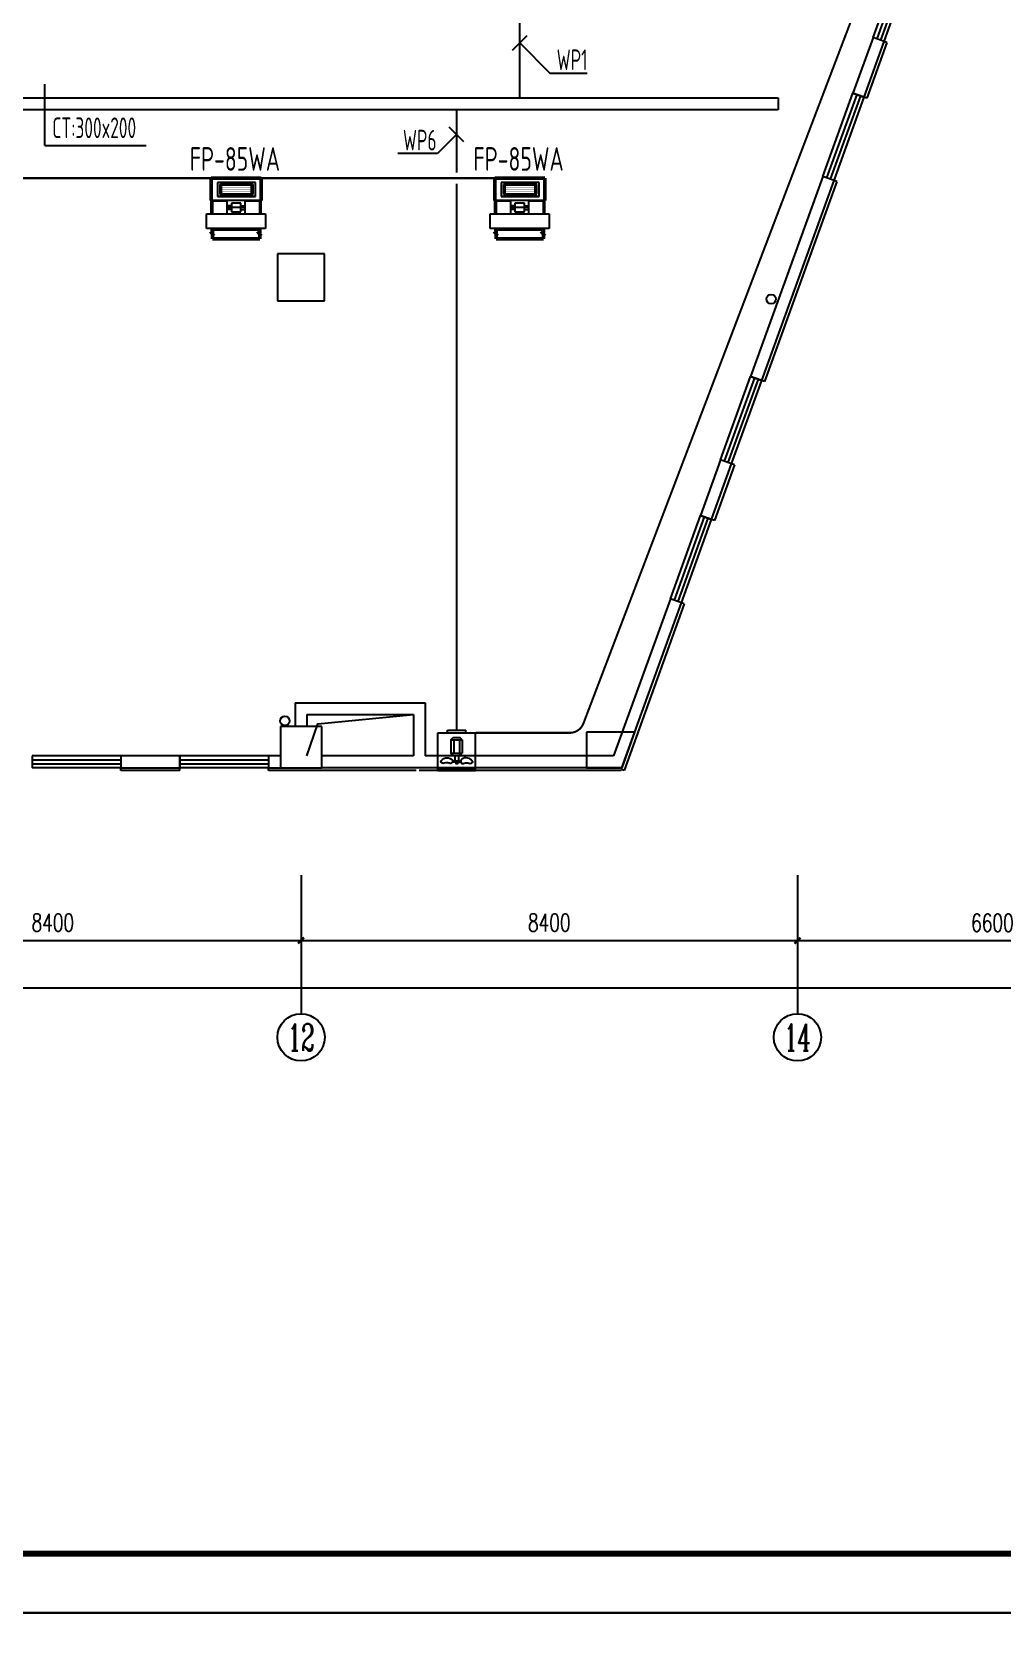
# Model space of a CAD drawing. Extents: x 2166032 to 5302137, y 581493 to 2416206.
# Drawn here: x 2383666 to 2400074, y 1151845 to 1179074 of the extents above; entities that cross this region are included whole.
import ezdxf
from ezdxf.enums import TextEntityAlignment as Align

# ---------------------------------------------------------------- set-up
doc = ezdxf.new("R2010")
doc.units = 0
doc.header["$LTSCALE"] = 1000
doc.header["$MEASUREMENT"] = 0
for name, color, linetype in [('ACS_FFG_FK', 7, 'Continuous'), ('AXIS', 3, 'Continuous'), ('AXIS_TEXT', 7, 'Continuous'), ('CABLETRAY', 4, 'Continuous'), ('COLUMN', 2, 'Continuous'), ('DIM-照明', 3, 'Continuous'), ('PUB_DIM', 3, 'Continuous'), ('PUB_TITLE', 137, 'Continuous'), ('SURFACE', 8, 'Continuous'), ('TEL_TEXT', 7, 'Continuous'), ('WALL', 8, 'Continuous'), ('WINDOW', 8, 'Continuous'), ('WIRE-照明', 1, 'Continuous'), ('屋面', 151, 'Continuous'), ('消防', 7, 'Continuous'), ('风机盘管', 7, 'Continuous')]:
    doc.layers.add(name, color=color, linetype=linetype)
doc.layers.add('ACS_KT_SB', color=130, linetype='Continuous', lineweight=13)
doc.layers.add('ACS_SFG_F2', color=6, linetype='Continuous', lineweight=50)
doc.styles.add('_TCH_AXIS', font='complex_.ttf')
doc.styles.add('_TEL_DIM', font='@tssdeng.shx', dxfattribs={"width": 0.8, "height": 3.5, "bigfont": '!tssdchn.shx'})
doc.styles.add('COMPLEX', font='complex_.ttf')
doc.styles.add('DIM_FONT', font='simplex_.ttf', dxfattribs={"width": 0.7})
doc.styles.add('HZ', font='！tssdeng.shx', dxfattribs={"bigfont": '！tssdchn.shx'})
doc.styles.add('TSSD_Dimension', font='Tssdeng.shx', dxfattribs={"width": 0.7, "bigfont": 'tssdchn.shx'})
doc.dimstyles.new('DIMN', dxfattribs={"dimtxt": 300, "dimasz": 100, "dimexe": 250, "dimexo": 300, "dimgap": 150, "dimtad": 1, "dimdec": 0, "dimzin": 0, "dimdsep": 46, "dimtxsty": 'DIM_FONT', "dimblk": 'ARCHTICK', "dimcen": 0.09, "dimclrt": 7, "dimazin": 2, "dimtfac": 1, "dimtdec": 0, "dimtix": 1, "dimtmove": 2, "dimatfit": 3, "dimldrblk": 'ARCHTICK', "dimfxl": 1, "dimtolj": 1, "dimtzin": 0, "dimarcsym": 0})

# ---------------------------------------------------------------- blocks, each defined once
blk = doc.blocks.new('$SB61_1')
for p, q in [((-344, 91), (-380, 54)), ((-380, 54), (-380, -52)), ((-344, 91), (-134, 91)), ((-344, 91), (-344, -89)), ((-344, 43), (-134, 43)), ((-93, 50), (-134, 91)), ((-134, 91), (-134, -89)), ((-93, 50), (-93, -47)), ((-93, 32), (-10, 32)), ((-10, 66), (-10, -64)), ((-10, 66), (10, 66)), ((10, 16), (10, 66)), ((-344, -89), (-380, -52)), ((-344, -45), (-134, -45)), ((-344, -89), (-134, -89)), ((-93, -47), (-134, -89)), ((-93, -27), (-10, -27)), ((-10, -64), (10, -64)), ((10, -16), (10, -64))]:
    blk.add_line(p, q)
for points in [[(27, 198, 0.411372), (11, 254, 0.494273), (-35, 83, 0.741953), (33, 105, 0.098181), (27, 124, -0.171786), (27, 198)], [(31, -198, -0.313475), (12, -256, -0.472676), (-35, -80, -0.748081), (34, -102, -0.098181), (28, -121, 0.171786), (28, -196)]]:
    blk.add_lwpolyline(points, format="xyb")
blk.add_lwpolyline([(10, 16), (34, 16), (34, -16), (10, -16)], close=True)
for tag, p, height, style, width, flags in [('UNIT', (0, 0), 0.001, 'HZ', 0.7, 1), ('WHAT', (0, 0), 0.001, 'HZ', 0.7, 1), ('SPEC', (0, 0), 0.001, 'HZ', 0.7, 1), ('YSIZE', (34, -16), 0.15, 'DIM_FONT', 0.8, 9), ('XSIZE', (34, -16), 0.15, 'DIM_FONT', 0.8, 9)]:
    blk.add_attdef(tag, p, '', height=height, dxfattribs=dict(style=style, width=width, flags=flags))
blk = doc.blocks.new('A$C54D307B5')
at = {"layer": '消防'}
for p, q in [((0, -300), (0, 300)), ((0, 300), (640, 300)), ((165, 345), (475, 345)), ((165, 300), (165, 345)), ((475, 300), (475, 345)), ((640, -300), (640, 300)), ((0, -340), (0, -300)), ((0, -300), (640, -300)), ((0, -340), (640, -340)), ((640, -340), (640, -300))]:
    blk.add_line(p, q, dxfattribs=at)
at = {"layer": '风机盘管', "xscale": -1.057367996545509, "yscale": 1.057367996545509, "zscale": 1.0573679886336, "rotation": 90}
blk.add_blockref('$SB61_1', (321, -183), dxfattribs=at)
blk = doc.blocks.new('H-DTDFFS-20')
for p, q in [((-0.5, 0.5), (0.5, 0.5)), ((-0.5, -0.5), (-0.5, 0.5)), ((0.5, 0.5), (-0.5, 0.5)), ((0.5, 0.5), (0.5, -0.5)), ((-0.44, -0.34), (-0.44, 0.34)), ((-0.44, 0.34), (0.44, 0.34)), ((-0.4, 0.3), (0.4, 0.3)), ((-0.4, -0.3), (-0.4, 0.3)), ((0.4, 0.3), (0.4, -0.3)), ((0.44, 0.34), (0.44, -0.34)), ((0.44, -0.34), (-0.44, -0.34)), ((0.4, -0.3), (-0.4, -0.3)), ((0.5, -0.5), (-0.5, -0.5))]:
    blk.add_line(p, q)
at = {"const_width": 0.01}
for points in [[(-0.4, 0.162), (0.4, 0.162)], [(-0.4, 0), (0.4, 0)], [(-0.4, -0.162), (0.4, -0.162)]]:
    blk.add_lwpolyline(points, dxfattribs=at)
blk = doc.blocks.new('_ArchTick')
at = {"color": 0, "linetype": 'ByBlock', "const_width": 0.4}
blk.add_lwpolyline([(-0.5, -0.5), (0.5, 0.5)], dxfattribs=at)
blk = doc.blocks.new('*D2437')
at = {"layer": 'AXIS', "color": 0, "lineweight": -2}
for p, q in [((2379816, 1164434), (2379816, 1163447)), ((2388216, 1164434), (2388216, 1163447)), ((2379816, 1163697), (2388216, 1163697))]:
    blk.add_line(p, q, dxfattribs=at)
at = {"layer": 'Defpoints', "color": 0}
for p in [(2379816, 1164734), (2388216, 1164734), (2388216, 1163697)]:
    blk.add_point(p, dxfattribs=at)
at = {"layer": 'AXIS', "color": 0, "lineweight": -2, "xscale": 100, "yscale": 100, "zscale": 100, "rotation": 180}
blk.add_blockref('_ArchTick', (2379816, 1163697), dxfattribs=at)
at = {"layer": 'AXIS', "color": 0, "lineweight": -2, "xscale": 100, "yscale": 100, "zscale": 100}
blk.add_blockref('_ArchTick', (2388216, 1163697), dxfattribs=at)
at = {"layer": 'AXIS', "color": 7, "insert": (2384016, 1164001), "char_height": 300, "attachment_point": 5, "style": 'DIM_FONT'}
blk.add_mtext('\\A1;8400', dxfattribs=at)
blk = doc.blocks.new('*D2438')
at = {"layer": 'AXIS', "color": 0, "lineweight": -2}
for p, q in [((2388216, 1164434), (2388216, 1163447)), ((2396616, 1164434), (2396616, 1163447)), ((2388216, 1163697), (2396616, 1163697))]:
    blk.add_line(p, q, dxfattribs=at)
at = {"layer": 'Defpoints', "color": 0}
for p in [(2388216, 1164734), (2396616, 1164734), (2396616, 1163697)]:
    blk.add_point(p, dxfattribs=at)
at = {"layer": 'AXIS', "color": 0, "lineweight": -2, "xscale": 100, "yscale": 100, "zscale": 100, "rotation": 180}
blk.add_blockref('_ArchTick', (2388216, 1163697), dxfattribs=at)
at = {"layer": 'AXIS', "color": 0, "lineweight": -2, "xscale": 100, "yscale": 100, "zscale": 100}
blk.add_blockref('_ArchTick', (2396616, 1163697), dxfattribs=at)
at = {"layer": 'AXIS', "color": 7, "insert": (2392416, 1164001), "char_height": 300, "attachment_point": 5, "style": 'DIM_FONT'}
blk.add_mtext('\\A1;8400', dxfattribs=at)
blk = doc.blocks.new('*D2439')
at = {"layer": 'AXIS', "color": 0, "lineweight": -2}
for p, q in [((2396616, 1164434), (2396616, 1163447)), ((2403216, 1164434), (2403216, 1163447)), ((2396616, 1163697), (2403216, 1163697))]:
    blk.add_line(p, q, dxfattribs=at)
at = {"layer": 'Defpoints', "color": 0}
for p in [(2396616, 1164734), (2403216, 1164734), (2403216, 1163697)]:
    blk.add_point(p, dxfattribs=at)
at = {"layer": 'AXIS', "color": 0, "lineweight": -2, "xscale": 100, "yscale": 100, "zscale": 100, "rotation": 180}
blk.add_blockref('_ArchTick', (2396616, 1163697), dxfattribs=at)
at = {"layer": 'AXIS', "color": 0, "lineweight": -2, "xscale": 100, "yscale": 100, "zscale": 100}
blk.add_blockref('_ArchTick', (2403216, 1163697), dxfattribs=at)
at = {"layer": 'AXIS', "color": 7, "insert": (2399916, 1163998), "char_height": 300, "attachment_point": 5, "style": 'DIM_FONT'}
blk.add_mtext('\\A1;6600', dxfattribs=at)
blk = doc.blocks.new('*D2441')
at = {"layer": 'AXIS', "color": 0, "lineweight": -2}
for p, q in [((2327816, 1164134), (2327816, 1162647)), ((2405646, 1164134), (2405646, 1162647)), ((2327816, 1162897), (2405646, 1162897))]:
    blk.add_line(p, q, dxfattribs=at)
at = {"layer": 'Defpoints', "color": 0}
for p in [(2327816, 1164434), (2405646, 1164434), (2405646, 1162897)]:
    blk.add_point(p, dxfattribs=at)
at = {"layer": 'AXIS', "color": 0, "lineweight": -2, "xscale": 100, "yscale": 100, "zscale": 100, "rotation": 180}
blk.add_blockref('_ArchTick', (2327816, 1162897), dxfattribs=at)
at = {"layer": 'AXIS', "color": 0, "lineweight": -2, "xscale": 100, "yscale": 100, "zscale": 100}
blk.add_blockref('_ArchTick', (2405646, 1162897), dxfattribs=at)
at = {"layer": 'AXIS', "color": 7, "insert": (2366731, 1163198), "char_height": 300, "attachment_point": 5, "style": 'DIM_FONT'}
blk.add_mtext('\\A1;77830', dxfattribs=at)
blk = doc.blocks.new('$TCHSYS$WIN2D')
for p, q in [((-0.5, 0.5), (0.5, 0.5)), ((-0.5, 0.5), (-0.5, -0.5)), ((0.5, 0.5), (0.5, -0.5)), ((0.5, 0.167), (-0.5, 0.167)), ((0.5, -0.167), (-0.5, -0.167)), ((-0.5, -0.5), (0.5, -0.5))]:
    blk.add_line(p, q)
blk = doc.blocks.new('_AXISO')
blk.add_circle((0, 0), 0.5)
at = {"layer": 'AXIS_TEXT', "style": 'COMPLEX', "width": 1.171875}
blk.add_attdef('A', text='', height=0.56, dxfattribs=at).set_placement((-0.25, -0.28), (0.25, -0.28), align=Align.FIT)

msp = doc.modelspace()

# ---------------------------------------------------------------- linework, layer by layer
for q in [(2383879.7, 1178190.9), (2385592.6, 1177157.1)]:
    msp.add_line((2383879.7, 1177157.1), q)
at = {"color": 0}
for p, q in [((2387541.5, 1176223.5), (2386691.5, 1176223.5)), ((2386691.5, 1176223.5), (2386691.5, 1175998.5)), ((2386966.5, 1176211), (2386716.5, 1176211)), ((2386716.5, 1176211), (2386716.5, 1175998.5)), ((2386966.5, 1175998.5), (2386966.5, 1176211)), ((2387036.5, 1176136), (2386966.5, 1176136)), ((2387266.5, 1176104.8), (2386966.5, 1176104.8)), ((2387036.5, 1176073.5), (2386966.5, 1176073.5)), ((2387036.5, 1176179.8), (2387036.5, 1176029.8)), ((2387196.5, 1176179.8), (2387036.5, 1176179.8)), ((2387036.5, 1176029.8), (2387196.5, 1176029.8)), ((2387196.5, 1176029.8), (2387196.5, 1176179.8)), ((2387196.5, 1176136), (2387266.5, 1176136)), ((2387196.5, 1176073.5), (2387266.5, 1176073.5)), ((2387516.5, 1176211), (2387266.5, 1176211)), ((2387266.5, 1176211), (2387266.5, 1175998.5)), ((2387516.5, 1175998.5), (2387516.5, 1176211)), ((2387541.5, 1175998.5), (2387541.5, 1176223.5)), ((2392341.5, 1176223.5), (2391491.5, 1176223.5)), ((2391491.5, 1176223.5), (2391491.5, 1175998.5)), ((2391766.5, 1176211), (2391516.5, 1176211)), ((2391516.5, 1176211), (2391516.5, 1175998.5)), ((2391766.5, 1175998.5), (2391766.5, 1176211)), ((2391836.5, 1176136), (2391766.5, 1176136)), ((2392066.5, 1176104.8), (2391766.5, 1176104.8)), ((2391836.5, 1176073.5), (2391766.5, 1176073.5)), ((2391836.5, 1176179.8), (2391836.5, 1176029.8)), ((2391996.5, 1176179.8), (2391836.5, 1176179.8)), ((2391836.5, 1176029.8), (2391996.5, 1176029.8)), ((2391996.5, 1176029.8), (2391996.5, 1176179.8)), ((2391996.5, 1176136), (2392066.5, 1176136)), ((2391996.5, 1176073.5), (2392066.5, 1176073.5)), ((2392316.5, 1176211), (2392066.5, 1176211)), ((2392066.5, 1176211), (2392066.5, 1175998.5)), ((2392316.5, 1175998.5), (2392316.5, 1176211)), ((2392341.5, 1175998.5), (2392341.5, 1176223.5)), ((2386616.5, 1175998.5), (2387616.5, 1175998.5)), ((2386616.5, 1175748.5), (2386616.5, 1175998.5)), ((2387616.5, 1175748.5), (2386616.5, 1175748.5)), ((2386716.5, 1175748.5), (2386716.5, 1175723.5)), ((2387516.5, 1175748.5), (2387516.5, 1175723.5)), ((2387616.5, 1175998.5), (2387616.5, 1175748.5)), ((2391416.5, 1175998.5), (2392416.5, 1175998.5)), ((2391416.5, 1175748.5), (2391416.5, 1175998.5)), ((2392416.5, 1175748.5), (2391416.5, 1175748.5)), ((2391516.5, 1175748.5), (2391516.5, 1175723.5)), ((2392316.5, 1175748.5), (2392316.5, 1175723.5)), ((2392416.5, 1175998.5), (2392416.5, 1175748.5)), ((2387546.5, 1175723.5), (2386686.5, 1175723.5)), ((2392346.5, 1175723.5), (2391486.5, 1175723.5))]:
    msp.add_line(p, q, dxfattribs=at)
msp.add_circle((2604640.5, 1020101.3), 438608.5)
at = {"layer": 'ACS_SFG_F2'}
for p, q in [((2387539, 1176601.9), (2386693.9, 1176601.8)), ((2386693.9, 1176601.9), (2386693.9, 1176223.5)), ((2387539, 1176601.9), (2387539, 1176223.5)), ((2392339, 1176601.9), (2391493.9, 1176601.8)), ((2391493.9, 1176601.9), (2391493.9, 1176223.5)), ((2392339, 1176601.9), (2392339, 1176223.5)), ((2386716.5, 1175677.7), (2386682, 1175702.3)), ((2386682, 1175702.3), (2386739.9, 1175625.2)), ((2386716.5, 1175723.5), (2386716.5, 1175677.7)), ((2386717.1, 1175635.7), (2386716.5, 1175573.5)), ((2387516.5, 1175573.5), (2386716.5, 1175573.5)), ((2386739.9, 1175625.2), (2386717.1, 1175635.7)), ((2387516.5, 1175677.7), (2387482, 1175702.3)), ((2387482, 1175702.3), (2387539.9, 1175625.2)), ((2387516.5, 1175723.5), (2387516.5, 1175677.7)), ((2387517.1, 1175635.7), (2387516.5, 1175573.5)), ((2387539.9, 1175625.2), (2387517.1, 1175635.7)), ((2391516.5, 1175677.7), (2391482, 1175702.3)), ((2391482, 1175702.3), (2391539.9, 1175625.2)), ((2391516.5, 1175723.5), (2391516.5, 1175677.7)), ((2391517.1, 1175635.7), (2391516.5, 1175573.5)), ((2392316.5, 1175573.5), (2391516.5, 1175573.5)), ((2391539.9, 1175625.2), (2391517.1, 1175635.7)), ((2392316.5, 1175677.7), (2392282, 1175702.3)), ((2392282, 1175702.3), (2392339.9, 1175625.2)), ((2392316.5, 1175723.5), (2392316.5, 1175677.7)), ((2392317.1, 1175635.7), (2392316.5, 1175573.5)), ((2392339.9, 1175625.2), (2392317.1, 1175635.7))]:
    msp.add_line(p, q, dxfattribs=at)
at = {"layer": 'AXIS'}
for p, q in [((2388216.5, 1164802.9), (2388216.5, 1162460.2)), ((2396616.5, 1164802.9), (2396616.5, 1162460.2))]:
    msp.add_line(p, q, dxfattribs=at)
at = {"layer": 'CABLETRAY'}
for p, q in [((2377930.6, 1177960.5), (2396290.5, 1177960.5)), ((2396290.5, 1177960.5), (2396290.5, 1177760.5)), ((2396290.5, 1177760.5), (2377930.6, 1177760.5))]:
    msp.add_line(p, q, dxfattribs=at)
at = {"layer": 'COLUMN'}
for p, q in [((2388614.9, 1175323.5), (2387814.9, 1175323.5)), ((2387814.9, 1175323.5), (2387814.9, 1174523.5)), ((2388614.9, 1174523.5), (2388614.9, 1175323.5)), ((2387814.9, 1174523.5), (2388614.9, 1174523.5)), ((2388566.2, 1167323.7), (2387866.2, 1167323.7)), ((2387866.2, 1167323.7), (2387866.2, 1166623.5)), ((2388566.2, 1166623.5), (2388566.2, 1167323.7)), ((2387866.2, 1166623.5), (2388566.2, 1166623.5))]:
    msp.add_line(p, q, dxfattribs=at)
msp.add_lwpolyline([(2393048.6, 1167223.5), (2393048.6, 1166623.5), (2393648.6, 1166623.5), (2393865.3, 1167223.5), (2393048.6, 1167223.5)], dxfattribs=at)
at = {"layer": 'DIM-照明'}
for p, q in [((2391792.7, 1178769.1), (2392040.2, 1179016.6)), ((2390972.2, 1177218.4), (2390724.8, 1177465.9))]:
    msp.add_line(p, q, dxfattribs=at)
for points in [[(2391916.5, 1178892.8), (2392428, 1178381.3)], [(2392428, 1178381.3), (2393059.6, 1178381.3)], [(2390848.5, 1177342.1), (2390527.1, 1177020.8)], [(2390527.1, 1177020.8), (2389852.4, 1177020.8)]]:
    msp.add_lwpolyline(points, dxfattribs=at)
at = {"layer": 'PUB_DIM'}
msp.add_lwpolyline([(2388316.5, 1166823.5), (2388499.2, 1167364.1), (2390116.5, 1167523.5)], dxfattribs=at)
at = {"layer": 'PUB_TITLE'}
for points in [[(2314031.7, 1152319.6), (2419131.7, 1152319.6), (2419131.7, 1211719.6), (2314031.7, 1211719.6)], [(2313973.2, 1092919.6), (2419073.2, 1092919.6), (2419073.2, 1152319.6), (2313973.2, 1152319.6)]]:
    msp.add_lwpolyline(points, close=True, dxfattribs=at)
at = {"layer": 'PUB_TITLE', "const_width": 100}
msp.add_lwpolyline([(2316531.7, 1153319.6), (2418131.7, 1153319.6), (2418131.7, 1210719.6), (2316531.7, 1210719.6)], close=True, dxfattribs=at)
at = {"layer": 'SURFACE'}
for p, q in [((2398130.7, 1178897.1), (2397791.1, 1177956.6)), ((2398130.7, 1178897.1), (2398083.7, 1178914.1)), ((2397791.1, 1177956.6), (2397744.1, 1177973.5)), ((2397281.7, 1176545.7), (2396059.2, 1173159.6)), ((2397281.7, 1176545.7), (2397234.7, 1176562.7)), ((2396059.2, 1173159.6), (2396012.1, 1173176.6)), ((2395549.8, 1171748.8), (2395210.2, 1170808.2)), ((2395549.8, 1171748.8), (2395502.7, 1171765.8)), ((2395210.2, 1170808.2), (2395163.2, 1170825.2)), ((2394700.8, 1169397.3), (2393681.3, 1166573.5)), ((2394700.8, 1169397.3), (2394653.8, 1169414.3)), ((2385166.5, 1166573.5), (2385166.5, 1166623.5)), ((2386166.5, 1166573.5), (2385166.5, 1166573.5)), ((2386166.5, 1166573.5), (2386166.5, 1166623.5)), ((2387666.5, 1166573.5), (2387666.5, 1166623.5)), ((2388216.5, 1166573.5), (2387666.5, 1166573.5)), ((2390166.5, 1166573.5), (2388216.5, 1166573.5)), ((2393631.3, 1166573.5), (2390216.5, 1166573.5)), ((2393681.3, 1166573.5), (2393634.2, 1166590.5))]:
    msp.add_line(p, q, dxfattribs=at)
at = {"layer": 'WALL'}
for p, q in [((2397895.5, 1178982), (2397555.9, 1178041.4)), ((2397744.1, 1177973.5), (2398083.7, 1178914.1)), ((2398083.7, 1178914.1), (2397895.5, 1178982)), ((2397555.9, 1178041.4), (2397744.1, 1177973.5)), ((2397046.6, 1176630.6), (2395824, 1173244.5)), ((2397234.7, 1176562.7), (2397046.6, 1176630.6)), ((2396012.1, 1173176.6), (2397234.7, 1176562.7)), ((2395824, 1173244.5), (2396012.1, 1173176.6)), ((2395314.6, 1171833.7), (2394975, 1170893.1)), ((2395163.2, 1170825.2), (2395502.7, 1171765.8)), ((2395502.7, 1171765.8), (2395314.6, 1171833.7)), ((2394975, 1170893.1), (2395163.2, 1170825.2)), ((2394465.7, 1169482.2), (2393505.7, 1166823.5)), ((2393646.2, 1166623.5), (2394653.8, 1169414.3)), ((2394653.8, 1169414.3), (2394465.7, 1169482.2)), ((2388116.5, 1167723.5), (2390316.5, 1167723.5)), ((2388116.5, 1167723.5), (2388116.5, 1167323.7)), ((2390316.5, 1167723.5), (2390316.5, 1166823.5)), ((2388316.5, 1167523.5), (2390116.5, 1167523.5)), ((2388316.5, 1167523.5), (2388316.5, 1167323.7)), ((2390116.5, 1167523.5), (2390116.5, 1166823.5)), ((2386166.5, 1166823.5), (2385166.5, 1166823.5)), ((2385166.5, 1166823.5), (2385166.5, 1166623.5)), ((2386166.5, 1166623.5), (2386166.5, 1166823.5)), ((2387866.2, 1166823.5), (2387666.5, 1166823.5)), ((2387666.5, 1166823.5), (2387666.5, 1166623.5)), ((2390116.5, 1166823.5), (2388566.2, 1166823.5)), ((2393505.7, 1166823.5), (2390316.5, 1166823.5)), ((2385166.5, 1166623.5), (2386166.5, 1166623.5)), ((2387666.5, 1166623.5), (2387866.2, 1166623.5)), ((2390216.5, 1166623.5), (2388566.2, 1166623.5)), ((2393646.2, 1166623.5), (2390216.5, 1166623.5))]:
    msp.add_line(p, q, dxfattribs=at)
at = {"layer": 'WIRE-照明', "linetype": 'Continuous', "const_width": 35}
msp.add_lwpolyline([(2391168.5, 1167213.3), (2392761.2, 1167213.3, 0.3112408), (2392994.9, 1167374.3), (2398688.8, 1182326.8)], format="xyb", dxfattribs=at)
for points in [[(2391916.5, 1179945), (2391916.5, 1177960.5)], [(2390848.5, 1176694.4), (2390848.5, 1177760.5)], [(2382739, 1176601.9), (2386693.9, 1176601.9)], [(2387539, 1176601.9), (2391493.9, 1176601.9)], [(2390848.5, 1167258.7), (2390848.5, 1176509.4)]]:
    msp.add_lwpolyline(points, dxfattribs=at)
at = {"layer": '屋面', "color": 6}
for centre in [(2396171.3, 1174555.2), (2387941.9, 1167416.2)]:
    msp.add_circle(centre, 80, dxfattribs=at)

# ---------------------------------------------------------------- block references
msp.add_blockref('A$C54D307B5', (2390528.5, 1166913.6))
at = {"layer": 'ACS_FFG_FK', "xscale": -640, "yscale": 240, "zscale": 0.7999999999999972, "rotation": 180}
for p in [(2387123, 1176410.9, -52), (2391923, 1176410.9, -52)]:
    msp.add_blockref('H-DTDFFS-20', p, dxfattribs=at)
at = {"layer": 'AXIS'}
ref = msp.add_blockref('_AXISO', (2388216.5, 1162060.2), dxfattribs=dict(at, xscale=800, yscale=800, zscale=800))
ref.add_attrib('A', '12', dxfattribs={"layer": 'AXIS_TEXT', "height": 452.55, "style": '_TCH_AXIS', "width": 0.597514}).set_placement((2387990.2, 1161833.9), (2388442.8, 1161833.9), align=Align.FIT)
ref = msp.add_blockref('_AXISO', (2396616.5, 1162060.2), dxfattribs=dict(at, xscale=800, yscale=800, zscale=800))
ref.add_attrib('A', '14', dxfattribs={"layer": 'AXIS_TEXT', "height": 452.55, "style": '_TCH_AXIS', "width": 0.581255}).set_placement((2396390.2, 1161833.9), (2396842.8, 1161833.9), align=Align.FIT)
at = {"layer": 'WINDOW'}
for p, xscale, yscale, zscale, rotation in [((2398244.3, 1179653.5), -1500, 200, -1500, 250.1479040148658), ((2397395.3, 1177302.1), -1500, 200, -1500, 250.1479040148658), ((2395663.4, 1172505.1), -1500, 200, -1500, 250.1479040148658), ((2394814.4, 1170153.7), -1500, 200, -1500, 250.1479040148658), ((2384416.5, 1166723.5), 1500, -200, 1500, 180.0000000006432), ((2386916.5, 1166723.5), 1500, -200, 1500, 180.0000000006432)]:
    msp.add_blockref('$TCHSYS$WIN2D', p, dxfattribs=dict(at, xscale=xscale, yscale=yscale, zscale=zscale, rotation=rotation))

# ---------------------------------------------------------------- texts
at = {"layer": 'ACS_KT_SB', "color": 0, "style": 'TSSD_Dimension', "width": 0.7}
for p in [(2386332.6, 1176727.7, -125), (2391132.6, 1176727.7, -125)]:
    msp.add_text('FP-85WA', height=400, dxfattribs=at).set_placement(p)
at = {"layer": 'DIM-照明', "color": 7, "style": '_TEL_DIM', "width": 0.64}
for s, p in [('WP1', (2392541.4, 1178431.3)), ('WP6', (2389939.9, 1177070.8))]:
    msp.add_text(s, height=350, dxfattribs=at).set_placement(p)
at = {"layer": 'TEL_TEXT', "style": '_TEL_DIM', "width": 0.64}
msp.add_text('CT:300x200', height=350, dxfattribs=at).set_placement((2384007.3, 1177280.1))

# ---------------------------------------------------------------- dimensions: what is measured, and where the dimension line sits
at = {"layer": 'AXIS'}
for p1, p2, distance, picture, middle in [((2379816.5, 1164734), (2388216.5, 1164734), -1037.4, '*D2437', (2384016.5, 1164001.4)), ((2388216.5, 1164734), (2396616.5, 1164734), -1037.4, '*D2438', (2392416.5, 1164001.4)), ((2396616.5, 1164734), (2403216.5, 1164734), -1037.4, '*D2439', (2399916.5, 1163998)), ((2327816.5, 1164434), (2405646.5, 1164434), -1537.4, '*D2441', (2366731.5, 1163198))]:
    dim = msp.add_aligned_dim(p1=p1, p2=p2, distance=distance, dimstyle='DIMN', dxfattribs=at)
    dim.commit()
    dim.dimension.update_dxf_attribs({"geometry": picture, "text_midpoint": middle})

doc.saveas('drawing.dxf')
